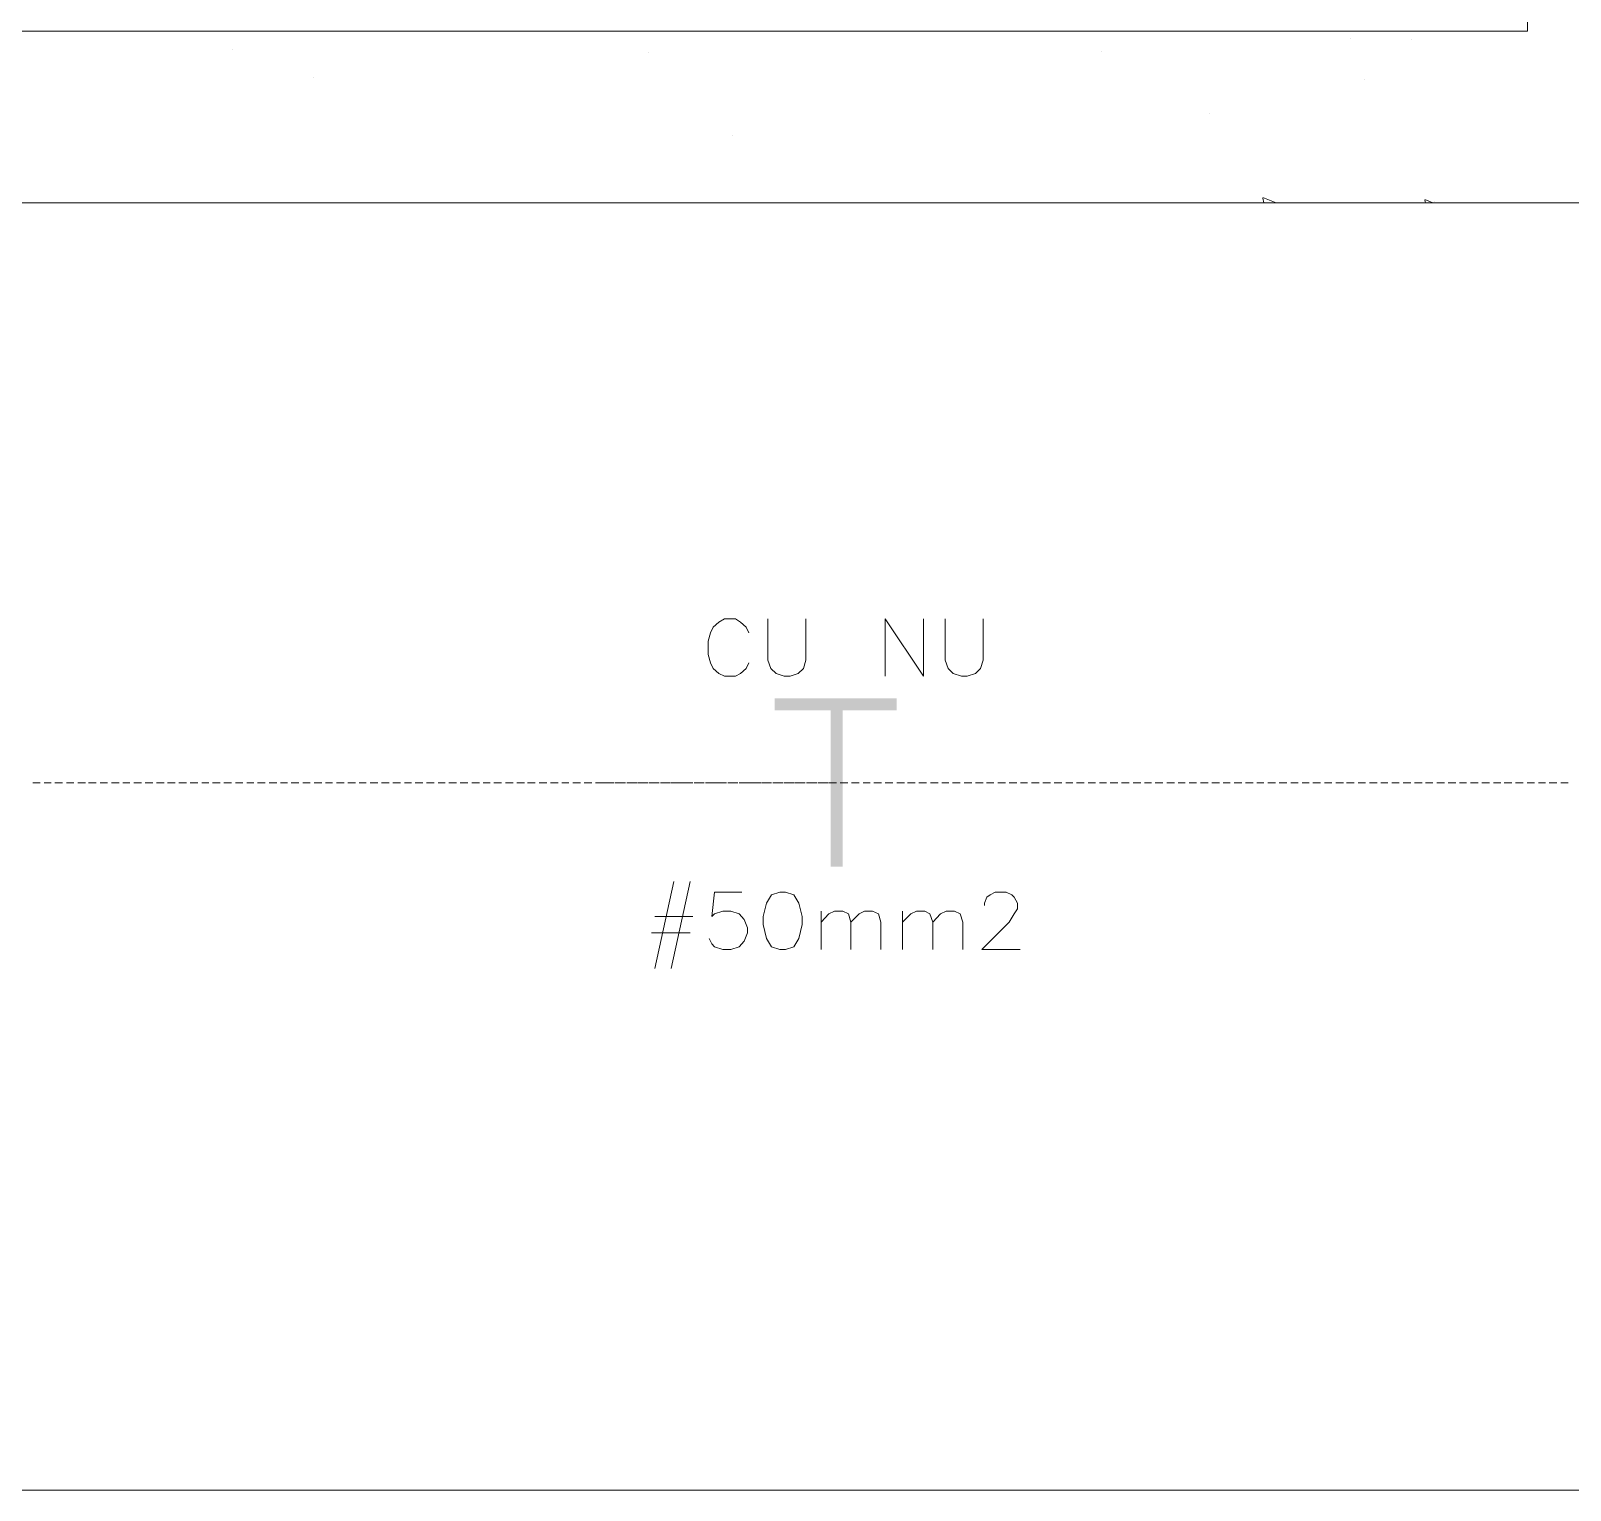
# Model space of a CAD drawing. Header units: inches. Extents: x 5 to 1823, y 18 to 726.
# Drawn here: x 1091.5 to 1142.8, y 408.9 to 457.5 of the extents above; entities that cross this region are included whole.
import ezdxf

# ---------------------------------------------------------------- set-up
doc = ezdxf.new("R2010")
doc.units = ezdxf.units.IN
doc.header["$MEASUREMENT"] = 0
for name, color, linetype in [('PDF_0', 7, 'Continuous'), ('PDF_EL0001', 1, 'Continuous'), ('PDF_MASCARA', 1, 'Continuous')]:
    doc.layers.add(name, color=color, linetype=linetype)
doc.layers.add('PDF_Layer 1', color=30, linetype='Continuous', true_color=0xff7f00)
doc.layers.add('PDF_TUB-ELETRICA', color=7, linetype='Continuous', true_color=0x7fbfff)

msp = doc.modelspace()

# ---------------------------------------------------------------- linework, layer by layer
at = {"layer": 'PDF_0', "lineweight": 5}
for points in [[(1115.467, 437.445), (1115.382, 437.636), (1115.191, 437.805), (1115.022, 437.911), (1114.662, 437.911), (1114.472, 437.805), (1114.281, 437.636), (1114.197, 437.445), (1114.112, 437.17), (1114.112, 436.726), (1114.197, 436.45), (1114.281, 436.26), (1114.472, 436.091), (1114.662, 436.006), (1115.022, 436.006), (1115.191, 436.091), (1115.382, 436.26), (1115.467, 436.45)], [(1116.102, 437.911), (1116.102, 436.535), (1116.207, 436.26), (1116.377, 436.091), (1116.652, 436.006), (1116.842, 436.006), (1117.118, 436.091), (1117.287, 436.26), (1117.372, 436.535), (1117.372, 437.911)], [(1120.017, 436.006), (1120.017, 437.911), (1121.287, 436.006), (1121.287, 437.911)], [(1122.007, 437.911), (1122.007, 436.535), (1122.113, 436.26), (1122.282, 436.091), (1122.557, 436.006), (1122.748, 436.006), (1123.023, 436.091), (1123.192, 436.26), (1123.277, 436.535), (1123.277, 437.911)], [(1091.612, 432.45), (1091.866, 432.45)], [(1091.993, 432.45), (1092.225, 432.45)], [(1092.352, 432.45), (1092.606, 432.45)], [(1092.733, 432.45), (1092.987, 432.45)], [(1093.114, 432.45), (1093.368, 432.45)], [(1093.474, 432.45), (1093.728, 432.45)], [(1093.855, 432.45), (1094.109, 432.45)], [(1094.236, 432.45), (1094.49, 432.45)], [(1094.617, 432.45), (1094.85, 432.45)], [(1094.977, 432.45), (1095.231, 432.45)], [(1095.358, 432.45), (1095.612, 432.45)], [(1095.739, 432.45), (1095.993, 432.45)], [(1096.099, 432.45), (1096.353, 432.45)], [(1096.48, 432.45), (1096.734, 432.45)], [(1096.861, 432.45), (1097.115, 432.45)], [(1097.242, 432.45), (1097.475, 432.45)], [(1097.602, 432.45), (1097.856, 432.45)], [(1097.983, 432.45), (1098.237, 432.45)], [(1098.364, 432.45), (1098.618, 432.45)], [(1098.745, 432.45), (1098.978, 432.45)], [(1099.105, 432.45), (1099.359, 432.45)], [(1099.486, 432.45), (1099.74, 432.45)], [(1099.867, 432.45), (1100.099, 432.45)], [(1100.226, 432.45), (1100.48, 432.45)], [(1100.607, 432.45), (1100.861, 432.45)], [(1100.988, 432.45), (1101.242, 432.45)], [(1101.369, 432.45), (1101.602, 432.45)], [(1101.729, 432.45), (1101.983, 432.45)], [(1102.11, 432.45), (1102.364, 432.45)], [(1102.491, 432.45), (1102.724, 432.45)], [(1102.851, 432.45), (1103.105, 432.45)], [(1103.232, 432.45), (1103.486, 432.45)], [(1103.613, 432.45), (1103.867, 432.45)], [(1103.994, 432.45), (1104.227, 432.45)], [(1104.354, 432.45), (1104.608, 432.45)], [(1104.735, 432.45), (1104.989, 432.45)], [(1105.116, 432.45), (1105.349, 432.45)], [(1105.476, 432.45), (1105.73, 432.45)], [(1105.857, 432.45), (1106.111, 432.45)], [(1106.238, 432.45), (1106.492, 432.45)], [(1106.619, 432.45), (1106.852, 432.45)], [(1106.979, 432.45), (1107.233, 432.45)], [(1107.36, 432.45), (1107.614, 432.45)], [(1107.741, 432.45), (1107.995, 432.45)], [(1108.101, 432.45), (1108.355, 432.45)], [(1108.482, 432.45), (1108.736, 432.45)], [(1108.863, 432.45), (1109.117, 432.45)], [(1109.244, 432.45), (1109.476, 432.45)], [(1109.603, 432.45), (1109.857, 432.45)], [(1109.984, 432.45), (1110.238, 432.45)], [(1110.365, 432.45), (1110.619, 432.45)], [(1110.598, 432.45), (1110.895, 432.45)], [(1110.725, 432.45), (1110.979, 432.45)], [(1111.022, 432.45), (1111.276, 432.45)], [(1111.106, 432.45), (1111.36, 432.45)], [(1111.403, 432.45), (1111.635, 432.45)], [(1111.487, 432.45), (1111.741, 432.45)], [(1111.762, 432.45), (1112.016, 432.45)], [(1111.868, 432.45), (1112.101, 432.45)], [(1112.143, 432.45), (1112.397, 432.45)], [(1112.228, 432.45), (1112.482, 432.45)], [(1112.524, 432.45), (1112.778, 432.45)], [(1112.609, 432.45), (1112.863, 432.45)], [(1112.884, 432.45), (1113.138, 432.45)], [(1112.99, 432.45), (1113.244, 432.45)], [(1113.265, 432.45), (1113.519, 432.45)], [(1113.35, 432.45), (1113.604, 432.45)], [(1113.646, 432.45), (1113.9, 432.45)], [(1113.731, 432.45), (1113.985, 432.45)], [(1114.027, 432.45), (1114.26, 432.45)], [(1114.112, 432.45), (1114.366, 432.45)], [(1114.387, 432.45), (1114.641, 432.45)], [(1114.493, 432.45), (1114.726, 432.45)], [(1114.768, 432.45), (1115.022, 432.45)], [(1114.853, 432.45), (1115.107, 432.45)], [(1115.149, 432.45), (1115.403, 432.45)], [(1115.234, 432.45), (1115.488, 432.45)], [(1115.509, 432.45), (1115.763, 432.45)], [(1115.615, 432.45), (1115.869, 432.45)], [(1115.89, 432.45), (1116.144, 432.45)], [(1115.975, 432.45), (1116.229, 432.45)], [(1116.271, 432.45), (1116.525, 432.45)], [(1116.356, 432.45), (1116.61, 432.45)], [(1116.652, 432.45), (1116.885, 432.45)], [(1116.737, 432.45), (1116.991, 432.45)], [(1117.012, 432.45), (1117.266, 432.45)], [(1117.118, 432.45), (1117.35, 432.45)], [(1117.393, 432.45), (1117.647, 432.45)], [(1117.477, 432.45), (1117.731, 432.45)], [(1117.774, 432.45), (1118.028, 432.45)], [(1117.858, 432.45), (1118.112, 432.45)], [(1118.239, 432.45), (1118.388, 432.45), (1118.134, 432.45)], [(1118.515, 432.45), (1118.769, 432.45)], [(1118.896, 432.45), (1119.15, 432.45)], [(1119.277, 432.45), (1119.509, 432.45)], [(1119.636, 432.45), (1119.89, 432.45)], [(1120.017, 432.45), (1120.271, 432.45)], [(1120.398, 432.45), (1120.652, 432.45)], [(1120.758, 432.45), (1121.012, 432.45)], [(1121.139, 432.45), (1121.393, 432.45)], [(1121.52, 432.45), (1121.774, 432.45)], [(1121.901, 432.45), (1122.134, 432.45)], [(1122.261, 432.45), (1122.515, 432.45)], [(1122.642, 432.45), (1122.896, 432.45)], [(1123.023, 432.45), (1123.277, 432.45)], [(1123.383, 432.45), (1123.637, 432.45)], [(1123.764, 432.45), (1124.018, 432.45)], [(1124.145, 432.45), (1124.399, 432.45)], [(1124.526, 432.45), (1124.759, 432.45)], [(1124.886, 432.45), (1125.14, 432.45)], [(1125.267, 432.45), (1125.521, 432.45)], [(1125.648, 432.45), (1125.902, 432.45)], [(1126.029, 432.45), (1126.262, 432.45)], [(1126.389, 432.45), (1126.643, 432.45)], [(1126.77, 432.45), (1127.024, 432.45)], [(1127.151, 432.45), (1127.383, 432.45)], [(1127.51, 432.45), (1127.764, 432.45)], [(1127.891, 432.45), (1128.145, 432.45)], [(1128.272, 432.45), (1128.526, 432.45)], [(1128.653, 432.45), (1128.886, 432.45)], [(1129.013, 432.45), (1129.267, 432.45)], [(1129.394, 432.45), (1129.648, 432.45)], [(1129.775, 432.45), (1130.008, 432.45)], [(1130.135, 432.45), (1130.389, 432.45)], [(1130.516, 432.45), (1130.77, 432.45)], [(1130.897, 432.45), (1131.151, 432.45)], [(1131.278, 432.45), (1131.511, 432.45)], [(1131.638, 432.45), (1131.892, 432.45)], [(1132.019, 432.45), (1132.273, 432.45)], [(1132.4, 432.45), (1132.633, 432.45)], [(1132.76, 432.45), (1133.014, 432.45)], [(1133.141, 432.45), (1133.395, 432.45)], [(1133.522, 432.45), (1133.776, 432.45)], [(1133.903, 432.45), (1134.136, 432.45)], [(1134.263, 432.45), (1134.517, 432.45)], [(1134.644, 432.45), (1134.898, 432.45)], [(1135.025, 432.45), (1135.279, 432.45)], [(1135.385, 432.45), (1135.639, 432.45)], [(1135.766, 432.45), (1136.02, 432.45)], [(1136.147, 432.45), (1136.401, 432.45)], [(1136.528, 432.45), (1136.76, 432.45)], [(1136.887, 432.45), (1137.141, 432.45)], [(1137.268, 432.45), (1137.522, 432.45)], [(1137.649, 432.45), (1137.903, 432.45)], [(1138.009, 432.45), (1138.263, 432.45)], [(1138.39, 432.45), (1138.644, 432.45)], [(1138.771, 432.45), (1139.025, 432.45)], [(1139.152, 432.45), (1139.385, 432.45)], [(1139.512, 432.45), (1139.766, 432.45)], [(1139.893, 432.45), (1140.147, 432.45)], [(1140.274, 432.45), (1140.528, 432.45)], [(1140.634, 432.45), (1140.888, 432.45)], [(1141.015, 432.45), (1141.269, 432.45)], [(1141.396, 432.45), (1141.65, 432.45)], [(1141.777, 432.45), (1142.01, 432.45)], [(1142.137, 432.45), (1142.391, 432.45)], [(1142.518, 432.45), (1142.772, 432.45)], [(1112.969, 429.169), (1112.334, 426.269)], [(1113.519, 429.169), (1112.884, 426.269)], [(1115.234, 428.809), (1114.324, 428.809), (1114.239, 428.005), (1114.324, 428.09), (1114.599, 428.174), (1114.874, 428.174), (1115.149, 428.09), (1115.318, 427.899), (1115.424, 427.624), (1115.424, 427.455), (1115.318, 427.179), (1115.149, 426.989), (1114.874, 426.904), (1114.599, 426.904), (1114.324, 426.989), (1114.239, 427.095), (1114.154, 427.264)], [(1123.319, 428.365), (1123.319, 428.449), (1123.404, 428.64), (1123.51, 428.725), (1123.679, 428.809), (1124.039, 428.809), (1124.23, 428.725), (1124.314, 428.64), (1124.42, 428.449), (1124.42, 428.259), (1124.314, 428.09), (1124.145, 427.814), (1123.235, 426.904), (1124.505, 426.904)], [(1112.334, 428.005), (1113.604, 428.005)], [(1117.88, 428.174), (1117.88, 426.904)], [(1117.88, 427.814), (1118.134, 428.09), (1118.324, 428.174), (1118.599, 428.174), (1118.79, 428.09), (1118.874, 427.814), (1118.874, 426.904)], [(1118.874, 427.814), (1119.15, 428.09), (1119.319, 428.174), (1119.594, 428.174), (1119.785, 428.09), (1119.869, 427.814), (1119.869, 426.904)], [(1120.589, 428.174), (1120.589, 426.904)], [(1120.589, 427.814), (1120.864, 428.09), (1121.055, 428.174), (1121.33, 428.174), (1121.499, 428.09), (1121.605, 427.814), (1121.605, 426.904)], [(1121.605, 427.814), (1121.859, 428.09), (1122.049, 428.174), (1122.325, 428.174), (1122.515, 428.09), (1122.6, 427.814), (1122.6, 426.904)], [(1112.228, 427.455), (1113.519, 427.455)]]:
    msp.add_lwpolyline(points, dxfattribs=at)
msp.add_lwpolyline([(1116.504, 428.809), (1116.229, 428.725), (1116.059, 428.449), (1115.953, 428.005), (1115.953, 427.73), (1116.059, 427.264), (1116.229, 426.989), (1116.504, 426.904), (1116.694, 426.904), (1116.969, 426.989), (1117.139, 427.264), (1117.245, 427.73), (1117.245, 428.005), (1117.139, 428.449), (1116.969, 428.725), (1116.694, 428.809)], close=True, dxfattribs=at)
at = {"layer": 'PDF_0', "transparency": 33554559}
for points in [[(1120.398, 435.265), (1120.398, 434.863), (1116.334, 435.265)], [(1120.398, 434.863), (1116.334, 435.265), (1116.334, 434.863)], [(1118.197, 435.265), (1118.599, 435.265), (1118.197, 429.656)], [(1118.599, 435.265), (1118.197, 429.656), (1118.599, 429.656)]]:
    msp.add_solid(points, dxfattribs=at)
at = {"layer": 'PDF_EL0001', "lineweight": 5}
for points in [[(1118.388, 577.485), (1041.425, 577.485), (1041.425, 457.49), (1118.388, 457.49)], [(1147.428, 457.49), (1147.428, 543.343), (1141.417, 543.343), (1141.417, 457.49), (1110.598, 457.49)], [(1139.427, 457.49), (1128.294, 457.49)], [(1114.959, 451.775), (1070.805, 451.775)], [(1276.588, 451.775), (1110.958, 451.775)], [(1154.011, 451.775), (1128.061, 451.775)]]:
    msp.add_lwpolyline(points, dxfattribs=at)
at = {"layer": 'PDF_Layer 1', "color": 7, "lineweight": 5}
msp.add_lwpolyline([(1006.86, 408.891), (1638.773, 408.891)], dxfattribs=at)
at = {"layer": 'PDF_MASCARA', "lineweight": 5}
for points in [[(1107.36, 457.49), (1105.878, 457.49)], [(1109.117, 457.49), (1107.444, 457.49)]]:
    msp.add_lwpolyline(points, dxfattribs=at)
at = {"layer": 'PDF_TUB-ELETRICA', "lineweight": 5}
for points in [[(1135.512, 457.236), (1135.512, 457.236)], [(1137.544, 457.215), (1137.544, 457.215)], [(1098.258, 456.876), (1098.258, 456.876)], [(1112.122, 456.771), (1112.122, 456.771)], [(1127.235, 456.813), (1127.235, 456.813)], [(1100.967, 455.945), (1100.967, 455.945)], [(1135.977, 455.882), (1135.977, 455.882)], [(1130.813, 454.76), (1130.813, 454.76)], [(1114.937, 454.019), (1114.937, 454.019)], [(1133.035, 451.775), (1132.591, 451.945)], [(1132.633, 451.775), (1132.591, 451.923)], [(1138.263, 451.775), (1137.988, 451.881)], [(1138.009, 451.775), (1137.988, 451.86)], [(1138.327, 451.817), (1138.327, 451.817)]]:
    msp.add_lwpolyline(points, dxfattribs=at)

doc.saveas('drawing.dxf')
